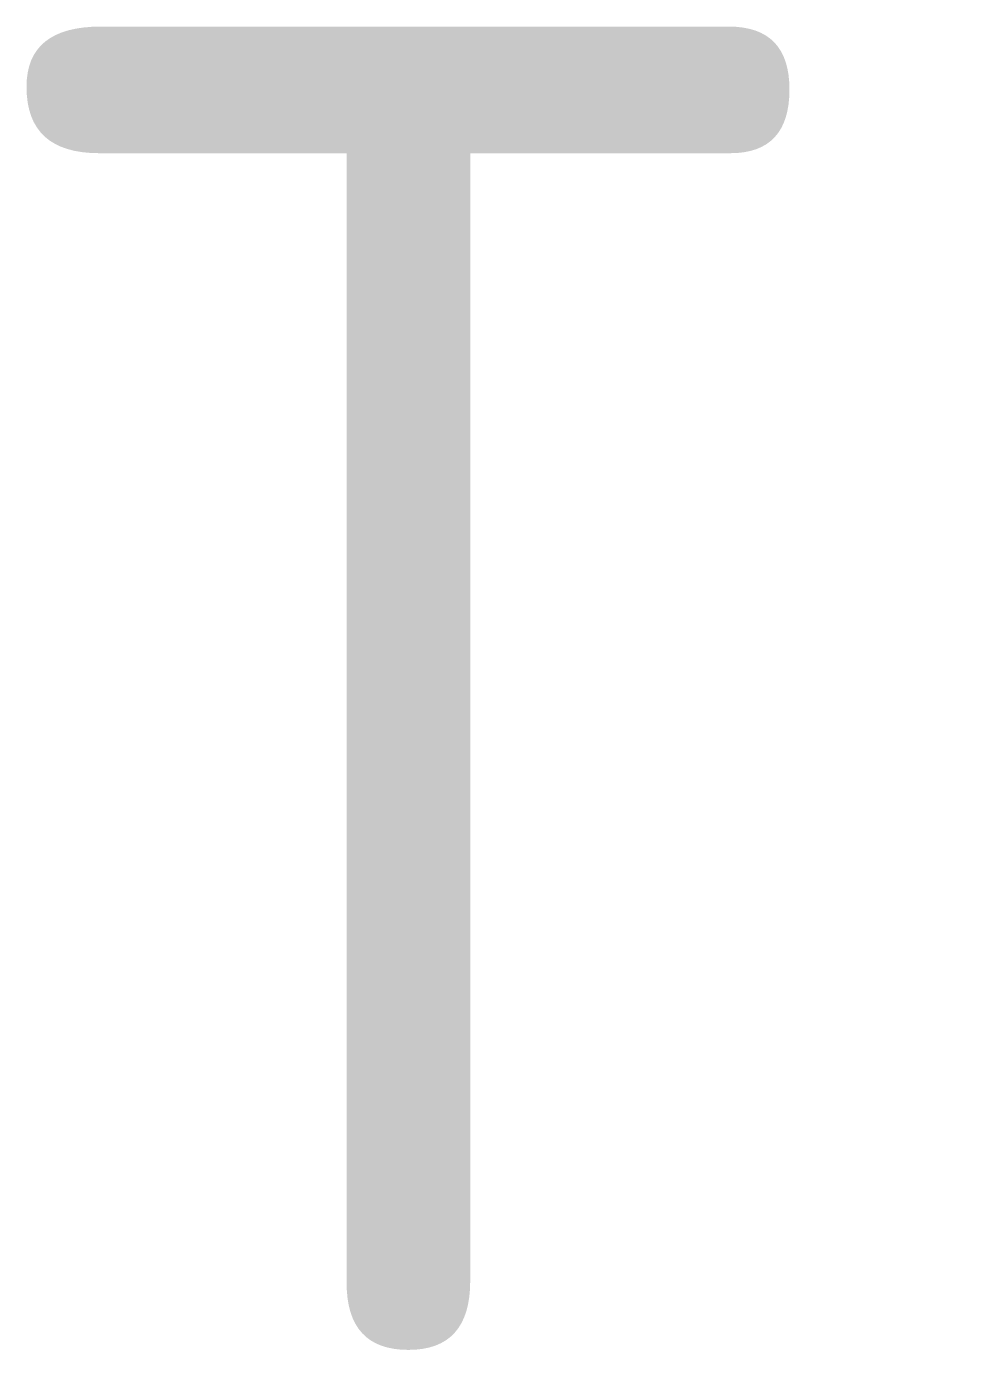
# Model space of a CAD drawing. Extents: x -30 to 420, y 0 to 297.
# Drawn here: x 361.603 to 362.667, y 67.116 to 68.624 of the extents above; entities that cross this region are included whole.
import ezdxf
from ezdxf.enums import TextEntityAlignment as Align

# ---------------------------------------------------------------- set-up
doc = ezdxf.new("R2010")
doc.units = 0
doc.header["$LTSCALE"] = 12
doc.header["$MEASUREMENT"] = 0
for name, color, linetype in [('L25', 1, 'CONTINUOUS'), ('TBLK18', 4, 'CONTINUOUS'), ('TBLK25', 1, 'CONTINUOUS'), ('TBLK35', 3, 'CONTINUOUS'), ('TBLK50', 7, 'CONTINUOUS')]:
    doc.layers.add(name, color=color, linetype=linetype)
doc.styles.add('ISO', font='iso')

# ---------------------------------------------------------------- blocks, each defined once
blk = doc.blocks.new('a3_in_vtblk_trial')
at = {"layer": 'TBLK18', "style": 'ISO'}
blk.add_attdef('MR_DIRECTORATE', text='', height=1.5, dxfattribs=at).set_placement((381.5, 67.1185), align=Align.CENTER)
for tag, p in [('STREET_NAME', (355.5138, 61.0998)), ('SUBURB_POSTCODE', (388.4876, 61.0998)), ('TELEPHONE_NO.', (368.3056, 58.8361)), ('FAX_NO.', (393.5552, 58.8361))]:
    blk.add_attdef(tag, p, '', height=1.5, dxfattribs=at)
at = {"layer": 'TBLK25', "style": 'ISO'}
for tag, height, p in [('MR_BRANCH', 2, (381.5, 64.1989)), ('ROAD_SECTION', 1.75, (384.5, 29.1617)), ('SLK', 1.75, (384.5, 26.1075)), ('CHAINAGE', 1.75, (384.5, 19.2054)), ('DRG_TYPE_03', 1.75, (360.5136, 11.4982)), ('DRG_TYPE_02', 1.75, (360.5136, 8.3609)), ('DRG_TYPE_01', 1.75, (360.3002, 5.4214))]:
    blk.add_attdef(tag, text='', height=height, dxfattribs=at).set_placement(p, align=Align.CENTER)
for tag, p, height in [('FILE_NUMBER', (371.7734, 53.2365), 2.5), ('DESIGNED_/_DRAWN', (371.7734, 48.4865), 2), ('DATE', (405.6827, 48.4865), 2), ('VERIFIED', (371.7734, 43.4865), 2), ('DATE', (405.6827, 43.4044), 2), ('APPROVED', (371.7734, 38.4865), 2), ('DATE', (405.6827, 38.3918), 2), ('LOCAL_AUTHORITY', (370.4803, 16.7335), 1.25)]:
    blk.add_attdef(tag, p, '', height=height, dxfattribs=at)
at = {"layer": 'TBLK35', "style": 'ISO', "width": 0.9}
for tag, p in [('ROAD_PROJECT&NUMBER', (384.5, 32.2307)), ('DRAWING_DESCRIPTION', (384.5, 22.288))]:
    blk.add_attdef(tag, text='', height=2.5, dxfattribs=at).set_placement(p, align=Align.CENTER)
at = {"layer": 'TBLK50', "style": 'ISO'}
blk.add_attdef('DRG_NUMBER', (370.5, 6.0213), '', height=5, dxfattribs=at)

msp = doc.modelspace()

# ---------------------------------------------------------------- block references
at = {"layer": 'L25'}
ref = msp.add_blockref('a3_in_vtblk_trial', (0, 0), dxfattribs=at)
ref.add_attrib('MR_DIRECTORATE', 'TECHNOLOGY AND ENVIRONMENT DIRECTORATE', dxfattribs={"layer": 'TBLK18', "height": 1.5, "style": 'ISO'}).set_placement((381.5, 67.1185), align=Align.CENTER)

doc.saveas('drawing.dxf')
